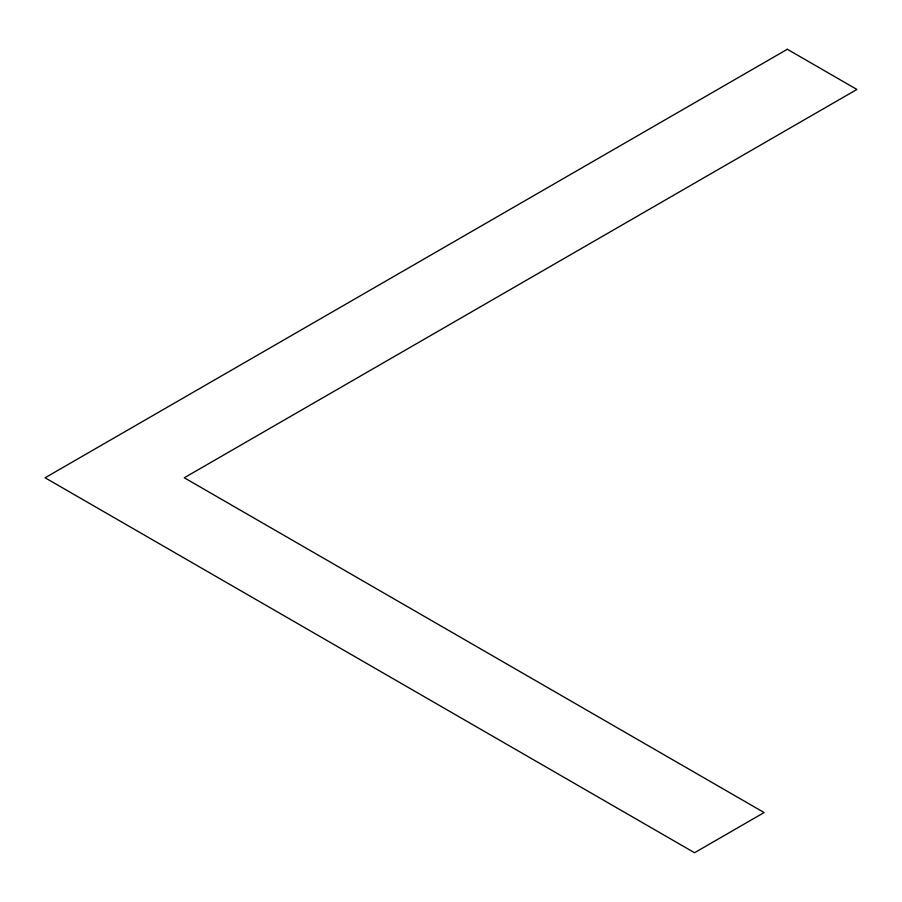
<?xml version="1.0" encoding="UTF-8"?>
<svg xmlns="http://www.w3.org/2000/svg" width="902" height="902" viewBox="0 0 902 902"><rect width="100%" height="100%" fill="white"/><g stroke="black" fill="none" stroke-linecap="round" stroke-linejoin="round"><path stroke-width="1.35" d="M787.322 49.272L45.1 477.778L694.54 852.728L764.118 812.555L184.267 477.778L856.9 89.445L787.322 49.272"/></g></svg>
